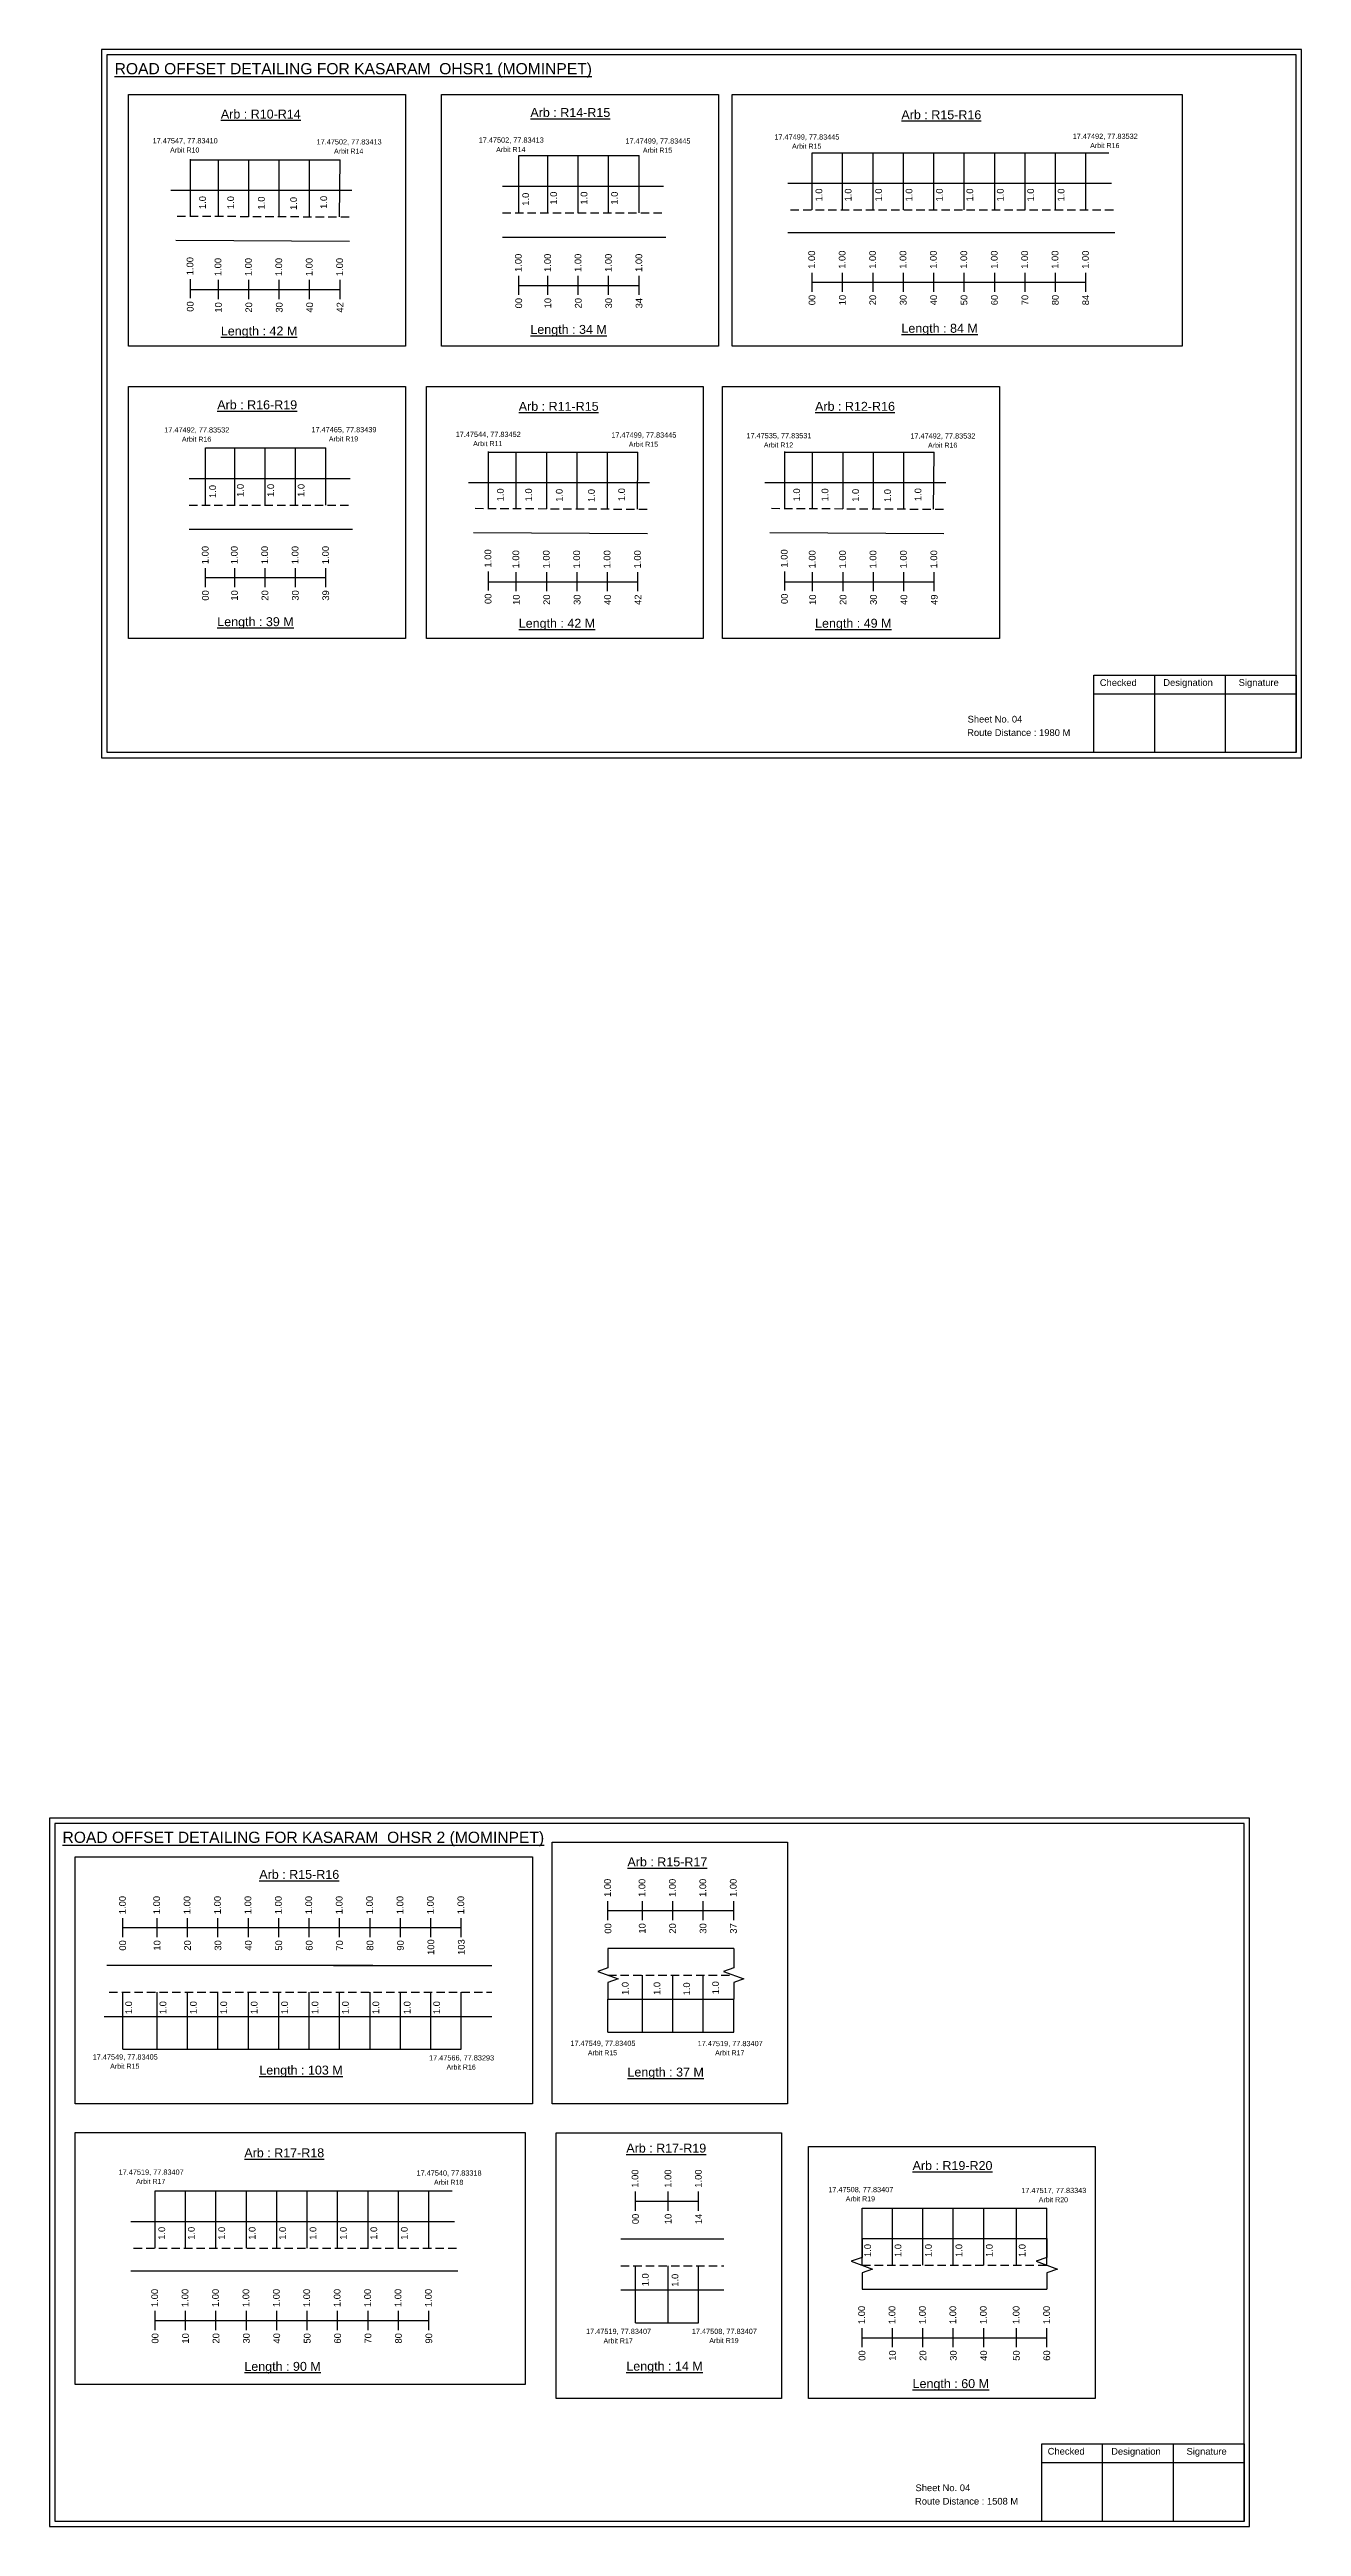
# Model space of a CAD drawing. Header units: inches. Extents: x 2512 to 6592, y 164 to 3090.
# Drawn here: x 4716 to 5275, y 164 to 1271 of the extents above; entities that cross this region are included whole.
import ezdxf

# ---------------------------------------------------------------- set-up
doc = ezdxf.new("R2010")
doc.units = ezdxf.units.IN
doc.header["$MEASUREMENT"] = 0
doc.linetypes.add('DASHED2', pattern=[0.375, 0.25, -0.125])
doc.layers.add('PDF_Geometry', color=7, linetype='Continuous')
doc.layers.add('PDF_Text', color=5, linetype='Continuous')
doc.styles.add('PDF Arial', font='arial.ttf')
doc.styles.get("Standard").update_dxf_attribs({"font": 'arial.ttf'})

msp = doc.modelspace()

# ---------------------------------------------------------------- linework, layer by layer
for p, q in [((4778.7, 1196.5), (4778.7, 1222.1)), ((4791.2, 1196.5), (4791.2, 1221.8)), ((4804.8, 1196.4), (4804.8, 1221.8)), ((4818.4, 1196.5), (4818.4, 1221.8)), ((4832, 1196.2), (4832, 1221.8)), ((4845.4, 1196.3), (4845.6, 1221.8)), ((4925.5, 1198.1), (4925.5, 1223.7)), ((4938.5, 1198.1), (4938.5, 1223.7)), ((4952.1, 1198.1), (4952.1, 1223.7)), ((4965.7, 1198.1), (4965.7, 1223.7)), ((4979.3, 1198.1), (4979.3, 1223.7)), ((5056.7, 1199.5), (5056.7, 1225)), ((5070.3, 1199.5), (5070.3, 1225)), ((5083.9, 1199.5), (5083.9, 1225)), ((5097.5, 1199.5), (5097.5, 1225)), ((5111.1, 1199.5), (5111.1, 1225)), ((5124.7, 1199.5), (5124.7, 1225)), ((5138.3, 1199.5), (5138.3, 1225)), ((5151.9, 1199.5), (5151.9, 1225)), ((5165.5, 1199.5), (5165.5, 1225)), ((5179.1, 1199.5), (5179.1, 1225)), ((4850.8, 1208.1), (4769.9, 1208.1)), ((4918.2, 1210), (4990.2, 1210)), ((5045.8, 1211.4), (5190.6, 1211.4)), ((4772.1, 1185.9), (4849.8, 1185.5)), ((4918.2, 1187.3), (4991.2, 1187.3)), ((5192, 1189.2), (5045.8, 1189.2)), ((4785.4, 1067.4), (4785.4, 1093)), ((4798.5, 1067.4), (4798.5, 1093)), ((4812.1, 1067.4), (4812.1, 1093)), ((4825.7, 1067.4), (4825.7, 1093)), ((4839.3, 1067.4), (4839.3, 1093)), ((4911.9, 1065.9), (4911.9, 1091.4)), ((4924.4, 1065.8), (4924.4, 1091.1)), ((4938, 1065.7), (4938, 1091.1)), ((4951.6, 1065.8), (4951.6, 1091.1)), ((4965.2, 1065.6), (4965.2, 1091.1)), ((4978.6, 1065.6), (4978.8, 1091.1)), ((5044.4, 1065.9), (5044.4, 1091.4)), ((5056.9, 1065.8), (5056.9, 1091.1)), ((5070.5, 1065.7), (5070.5, 1091.1)), ((5084.1, 1065.8), (5084.1, 1091.1)), ((5097.7, 1065.6), (5097.7, 1091.1)), ((5111, 1065.6), (5111.3, 1091.1)), ((4778.1, 1079.3), (4850.1, 1079.3)), ((4984, 1077.4), (4903.1, 1077.4)), ((5116.5, 1077.4), (5035.6, 1077.4)), ((4778.1, 1056.6), (4851.1, 1056.6)), ((4905.3, 1055.2), (4983, 1054.8)), ((5037.8, 1055.2), (5115.5, 1054.8)), ((5021.6, 421.9), (4965.4, 421.9)), ((4860.2, 414.3), (4741.3, 414.3)), ((4842.7, 414.3), (4913.4, 414.3)), ((4980.8, 384.5), (4980.8, 410.1)), ((4994.4, 384.5), (4994.4, 410.1)), ((5008, 384.5), (5008, 410.1)), ((4748.4, 376.9), (4748.4, 402.4)), ((4763.8, 376.9), (4763.8, 402.4)), ((4777.4, 376.9), (4777.4, 402.4)), ((4791, 376.9), (4791, 402.4)), ((4804.6, 376.9), (4804.6, 402.4)), ((4818.2, 376.9), (4818.2, 402.4)), ((4831.8, 376.9), (4831.8, 402.4)), ((4845.4, 376.9), (4845.4, 402.4)), ((4859, 376.9), (4859, 402.4)), ((4872.6, 376.9), (4872.6, 402.4)), ((4886.2, 376.9), (4886.2, 402.4)), ((4899.8, 376.9), (4899.8, 402.4)), ((4965.4, 399.3), (5021.6, 399.3)), ((4965.4, 384.5), (4965.4, 399.3)), ((5021.6, 384.5), (5021.6, 399.3)), ((4740.1, 391.6), (4913.4, 391.6)), ((4762.9, 288), (4762.9, 313.6)), ((4776.5, 288), (4776.5, 313.6)), ((4790.1, 288), (4790.1, 313.6)), ((4803.7, 288), (4803.7, 313.6)), ((4817.3, 288), (4817.3, 313.6)), ((4830.9, 288), (4830.9, 313.6)), ((4844.5, 288), (4844.5, 313.6)), ((4858.1, 288), (4858.1, 313.6)), ((4871.7, 288), (4871.7, 313.6)), ((4885.3, 288), (4885.3, 313.6)), ((4752, 299.9), (4896.8, 299.9)), ((5079, 280.4), (5079, 305.9)), ((5092.6, 280.4), (5092.6, 305.9)), ((5106.2, 280.4), (5106.2, 305.9)), ((5119.8, 280.4), (5119.8, 305.9)), ((5133.4, 280.4), (5133.4, 305.9)), ((5148, 280.4), (5148, 305.9)), ((5161.6, 280.4), (5161.6, 305.9)), ((5017.2, 292), (4971.1, 292)), ((5079, 292.3), (5161.6, 292.3)), ((4898.2, 277.7), (4752, 277.7)), ((4977.7, 254.6), (4977.7, 280.1)), ((4992.3, 254.6), (4992.3, 280.1)), ((5005.9, 254.6), (5005.9, 280.1)), ((4971.1, 269.3), (5003.3, 269.3)), ((5003.3, 269.3), (5017.2, 269.3)), ((5079, 269.6), (5161.6, 269.6))]:
    msp.add_line(p, q)
at = {"color": 5}
for p, q in [((4778.7, 1221.8), (4845.6, 1221.8)), ((4925.5, 1223.7), (4979.3, 1223.7)), ((5056.7, 1225), (5189.4, 1225)), ((4785.4, 1093), (4839.3, 1093)), ((4911.9, 1091.1), (4978.8, 1091.1)), ((5044.4, 1091.1), (5111.3, 1091.1)), ((4748.4, 376.9), (4899.8, 376.9)), ((4965.4, 384.5), (5021.6, 384.5)), ((4762.9, 313.6), (4895.7, 313.6)), ((5079, 305.9), (5161.6, 305.9)), ((4977.7, 254.6), (5005.9, 254.6))]:
    msp.add_line(p, q, dxfattribs=at)
at = {"linetype": 'DASHED2', "ltscale": 15}
for p, q in [((4772.8, 1196.7), (4851.1, 1196.3)), ((4918.2, 1198.1), (4990.7, 1198.1)), ((5047, 1199.5), (5191.4, 1199.5)), ((4778.1, 1067.4), (4850.6, 1067.4)), ((4906, 1066), (4984.3, 1065.6)), ((5038.5, 1066), (5116.8, 1065.6)), ((4965.4, 410.1), (5021.6, 410.1)), ((4742.4, 402.4), (4913.4, 402.4)), ((4753.3, 288), (4897.6, 288)), ((4971.1, 280.1), (5017.2, 280.1)), ((5079, 280.4), (5161.6, 280.4))]:
    msp.add_line(p, q, dxfattribs=at)
at = {"color": 217, "true_color": 0x93278f}
for p, q in [((4778.7, 1159.9), (4778.7, 1168.5)), ((4778.7, 1163.8), (4845.6, 1163.8)), ((4791.2, 1159.5), (4791.2, 1168.1)), ((4804.8, 1159.5), (4804.8, 1168.1)), ((4818.4, 1159.5), (4818.4, 1168.1)), ((4832, 1159.5), (4832, 1168.1)), ((4845.6, 1159.5), (4845.6, 1168.1)), ((4925.5, 1161.4), (4925.5, 1170)), ((4925.5, 1165.7), (4979.3, 1165.7)), ((4938.5, 1161.4), (4938.5, 1170)), ((4952.1, 1161.4), (4952.1, 1170)), ((4965.7, 1161.4), (4965.7, 1170)), ((4979.3, 1161.4), (4979.3, 1170)), ((5056.7, 1162.8), (5056.7, 1171.3)), ((5056.7, 1167.1), (5179.1, 1167.1)), ((5070.3, 1162.8), (5070.3, 1171.3)), ((5083.9, 1162.8), (5083.9, 1171.3)), ((5097.5, 1162.8), (5097.5, 1171.3)), ((5111.1, 1162.8), (5111.1, 1171.3)), ((5124.7, 1162.8), (5124.7, 1171.3)), ((5138.3, 1162.8), (5138.3, 1171.3)), ((5151.9, 1162.8), (5151.9, 1171.3)), ((5165.5, 1162.8), (5165.5, 1171.3)), ((5179.1, 1162.8), (5179.1, 1171.3)), ((4785.4, 1030.7), (4785.4, 1039.3)), ((4785.4, 1035), (4839.3, 1035)), ((4798.5, 1030.7), (4798.5, 1039.3)), ((4812.1, 1030.7), (4812.1, 1039.3)), ((4825.7, 1030.7), (4825.7, 1039.3)), ((4839.3, 1030.7), (4839.3, 1039.3)), ((4911.9, 1029.2), (4911.9, 1037.8)), ((4911.9, 1033.1), (4978.8, 1033.1)), ((4924.4, 1028.9), (4924.4, 1037.4)), ((4938, 1028.9), (4938, 1037.4)), ((4951.6, 1028.9), (4951.6, 1037.4)), ((4965.2, 1028.9), (4965.2, 1037.4)), ((4978.8, 1028.9), (4978.8, 1037.4)), ((5044.4, 1029.2), (5044.4, 1037.8)), ((5044.4, 1033.1), (5111.3, 1033.1)), ((5056.9, 1028.9), (5056.9, 1037.4)), ((5070.5, 1028.9), (5070.5, 1037.4)), ((5084.1, 1028.9), (5084.1, 1037.4)), ((5097.7, 1028.9), (5097.7, 1037.4)), ((5111.3, 1028.9), (5111.3, 1037.4)), ((4965.4, 434.7), (4965.4, 443.2)), ((4980.8, 434.7), (4980.8, 443.2)), ((4994.4, 434.7), (4994.4, 443.2)), ((5008, 434.7), (5008, 443.2)), ((5021.6, 434.7), (5021.6, 443.2)), ((4748.4, 427), (4748.4, 435.6)), ((4763.8, 427), (4763.8, 435.6)), ((4777.4, 427), (4777.4, 435.6)), ((4791, 427), (4791, 435.6)), ((4804.6, 427), (4804.6, 435.6)), ((4818.2, 427), (4818.2, 435.6)), ((4831.8, 427), (4831.8, 435.6)), ((4845.4, 427), (4845.4, 435.6)), ((4859, 427), (4859, 435.6)), ((4872.6, 427), (4872.6, 435.6)), ((4886.2, 427), (4886.2, 435.6)), ((4899.8, 427), (4899.8, 435.6)), ((4965.4, 438.9), (5021.6, 438.9)), ((4748.4, 431.3), (4899.8, 431.3)), ((4977.7, 304.7), (4977.7, 313.3)), ((4992.3, 304.7), (4992.3, 313.3)), ((5005.9, 304.7), (5005.9, 313.3)), ((4977.7, 309), (5005.9, 309)), ((4762.9, 251.3), (4762.9, 259.9)), ((4762.9, 255.6), (4885.3, 255.6)), ((4776.5, 251.3), (4776.5, 259.9)), ((4790.1, 251.3), (4790.1, 259.9)), ((4803.7, 251.3), (4803.7, 259.9)), ((4817.3, 251.3), (4817.3, 259.9)), ((4830.9, 251.3), (4830.9, 259.9)), ((4844.5, 251.3), (4844.5, 259.9)), ((4858.1, 251.3), (4858.1, 259.9)), ((4871.7, 251.3), (4871.7, 259.9)), ((4885.3, 251.3), (4885.3, 259.9)), ((5079, 243.7), (5079, 252.2)), ((5079, 247.9), (5161.6, 247.9)), ((5092.6, 243.7), (5092.6, 252.2)), ((5106.2, 243.7), (5106.2, 252.2)), ((5119.8, 243.7), (5119.8, 252.2)), ((5133.4, 243.7), (5133.4, 252.2)), ((5148, 243.7), (5148, 252.2)), ((5161.6, 243.7), (5161.6, 252.2))]:
    msp.add_line(p, q, dxfattribs=at)
for points in [[(4751, 1251.1), (4874.8, 1251.1), (4874.8, 1138.5), (4751, 1138.5)], [(4891, 1251.1), (5014.8, 1251.1), (5014.8, 1138.5), (4891, 1138.5)], [(5020.9, 1251.1), (5222.1, 1251.1), (5222.1, 1138.5), (5020.9, 1138.5)], [(4751, 1120.4), (4874.8, 1120.4), (4874.8, 1007.8), (4751, 1007.8)], [(4884.2, 1120.4), (5008, 1120.4), (5008, 1007.8), (4884.2, 1007.8)], [(5016.6, 1120.4), (5140.5, 1120.4), (5140.5, 1007.8), (5016.6, 1007.8)], [(4940.5, 469.5), (5045.7, 469.5), (5045.7, 352.5), (4940.5, 352.5)], [(4727.1, 463), (4931.7, 463), (4931.7, 352.5), (4727.1, 352.5)], [(4727.1, 339.7), (4928.3, 339.7), (4928.3, 227), (4727.1, 227)], [(4942.3, 339.6), (5043, 339.5), (5043, 220.7), (4942.3, 220.8)], [(5055.1, 333.4), (5183.2, 333.4), (5183.2, 220.7), (5055.1, 220.7)]]:
    msp.add_lwpolyline(points, close=True)
at = {"linetype": 'Continuous'}
for points in [[(4965.4, 421.9), (4965.4, 413.3), (4960.9, 411.7), (4969.9, 408.4), (4965.4, 406.8), (4965.4, 399.3)], [(5021.6, 421.9), (5021.6, 413.3), (5017.1, 411.7), (5026.1, 408.4), (5021.6, 406.8), (5021.6, 399.3)], [(5021.6, 421.9), (5021.6, 413.3), (5017.1, 411.7), (5026.1, 408.4), (5021.6, 406.8), (5021.6, 399.3)], [(5079, 292.3), (5079, 283.8), (5074.2, 282.1), (5083.7, 278.6), (5079, 276.9), (5079, 269.6)], [(5161.6, 292.3), (5161.6, 283.8), (5156.9, 282.1), (5166.4, 278.6), (5161.6, 276.9), (5161.6, 269.6)]]:
    msp.add_lwpolyline(points, dxfattribs=at)
at = {"layer": 'PDF_Geometry'}
for points in [[(4739, 1271.2), (4739, 954.4), (5275.5, 954.4), (5275.5, 1271.2)], [(4741.3, 1268.8), (4741.3, 956.9), (5273.1, 956.9), (5273.1, 1268.8)], [(4715.7, 480.2), (4715.7, 163.5), (5252.2, 163.5), (5252.2, 480.2)], [(4718, 477.9), (4718, 165.9), (5249.8, 165.9), (5249.8, 477.9)]]:
    msp.add_lwpolyline(points, close=True, dxfattribs=at)
at = {"layer": 'PDF_Geometry', "color": 242, "true_color": 0xcc1f26}
for points in [[(5273.1, 956.8), (5182.7, 956.8), (5182.7, 991.4), (5273.1, 991.4)], [(5249.8, 165.8), (5159.4, 165.8), (5159.4, 200.5), (5249.8, 200.5)]]:
    msp.add_lwpolyline(points, close=True, dxfattribs=at)
for points in [[(5209.7, 991.4), (5209.7, 956.8)], [(5241.4, 991.4), (5241.4, 956.8)], [(5182.7, 983), (5273.1, 983)], [(5186.4, 200.5), (5186.4, 165.8)], [(5218.1, 200.5), (5218.1, 165.8)], [(5159.4, 192.1), (5249.8, 192.1)]]:
    msp.add_lwpolyline(points, dxfattribs=at)

# ---------------------------------------------------------------- texts
at = {"color": 242, "true_color": 0xcd2027}
for s, height, p in [('%%UROAD OFFSET DETAILING FOR KASARAM  OHSR1 (MOMINPET)', 5, (4744.8, 1260.1)), ('%%UArb : R10-R14', 4, (4792.3, 1240.3)), ('%%UArb : R14-R15', 4, (4930.7, 1241)), ('%%UArb : R15-R16', 4, (5096.6, 1240)), ('%%ULength : 42 M', 4, (4792.3, 1143.3)), ('%%ULength : 34 M', 4, (4930.7, 1144)), ('%%ULength : 84 M', 4, (5096.6, 1144.5)), ('%%UArb : R16-R19', 4, (4790.7, 1110.3)), ('%%UArb : R11-R15', 4, (4925.5, 1109.6)), ('%%UArb : R12-R16', 4, (5058, 1109.6)), ('%%ULength : 39 M', 4, (4790.7, 1013.3)), ('%%ULength : 42 M', 4, (4925.5, 1012.6)), ('%%ULength : 49 M', 4, (5058, 1012.6)), ('%%UROAD OFFSET DETAILING FOR KASARAM  OHSR 2 (MOMINPET)', 5, (4721.5, 469.2)), ('%%UArb : R15-R16', 4, (4809.5, 453.1)), ('%%UArb : R15-R17', 4, (4974.1, 458.7)), ('%%ULength : 103 M', 4, (4809.5, 365.6)), ('%%ULength : 37 M', 4, (4974.1, 364.7)), ('%%UArb : R17-R18', 4, (4802.8, 328.6)), ('%%UArb : R17-R19', 4, (4973.6, 330.7)), ('%%UArb : R19-R20', 4, (5101.6, 322.9)), ('%%ULength : 90 M', 4, (4802.8, 233.1)), ('%%ULength : 14 M', 4, (4973.6, 233.2)), ('%%ULength : 60 M', 4, (5101.6, 225.4))]:
    msp.add_text(s, height=height, dxfattribs=at).set_placement(p)
at = {"color": 5}
for s, height, p in [('17.47547, 77.83410', 2.34, (4761.8, 1229.2)), ('17.47502, 77.83413', 2.34, (4835.1, 1228.7)), ('17.47502, 77.83413', 2.34, (4907.6, 1229.5)), ('17.47499, 77.83445', 2.34, (4973.2, 1229.1)), ('17.47499, 77.83445', 2.34, (5039.8, 1230.9)), ('17.47492, 77.83532', 2.34, (5173.2, 1231.2)), ('Arbit R10', 2.25, (4769.6, 1225.1)), ('Arbit R14', 2.25, (4842.9, 1224.6)), ('Arbit R14', 2.25, (4915.4, 1225.3)), ('Arbit R15', 2.25, (4981, 1225)), ('Arbit R15', 2.25, (5047.7, 1226.8)), ('Arbit R16', 2.25, (5181, 1227.1)), ('17.47492, 77.83532', 2.34, (4767, 1099.9)), ('Arbit R16', 2.25, (4774.9, 1095.8)), ('17.47465, 77.83439', 2.34, (4832.8, 1100)), ('Arbit R19', 2.25, (4840.6, 1095.9)), ('17.47544, 77.83452', 2.34, (4897.3, 1097.9)), ('17.47499, 77.83445', 2.34, (4966.9, 1097.6)), ('17.47535, 77.83531', 2.34, (5027.3, 1097.3)), ('17.47492, 77.83532', 2.34, (5100.6, 1097.2)), ('Arbit R11', 2.25, (4905.1, 1093.8)), ('Arbit R15', 2.25, (4974.7, 1093.5)), ('Arbit R12', 2.25, (5035.1, 1093.2)), ('Arbit R16', 2.25, (5108.5, 1093.1)), ('17.47549, 77.83405', 2.34, (4948.6, 378.4)), ('Arbit R15', 2.25, (4956.4, 374.2)), ('17.47519, 77.83407', 2.34, (5005.5, 378.3)), ('17.47549, 77.83405', 2.34, (4735, 372.3)), ('Arbit R15', 2.25, (4742.8, 368.2)), ('17.47566, 77.83293', 2.34, (4885.4, 371.9)), ('Arbit R16', 2.25, (4893.2, 367.8)), ('Arbit R17', 2.25, (5013.3, 374.2)), ('17.47519, 77.83407', 2.34, (4746.6, 320.8)), ('17.47540, 77.83318', 2.34, (4879.8, 320.4)), ('Arbit R17', 2.25, (4754.4, 316.7)), ('Arbit R18', 2.25, (4887.6, 316.3)), ('17.47508, 77.83407', 2.34, (5063.9, 313)), ('Arbit R19', 2.25, (5071.7, 308.9)), ('17.47517, 77.83343', 2.34, (5150.2, 312.6)), ('Arbit R20', 2.25, (5158, 308.5)), ('17.47519, 77.83407', 2.34, (4955.6, 249.6)), ('Arbit R17', 2.25, (4963.4, 245.4)), ('17.47508, 77.83407', 2.34, (5002.9, 249.6)), ('Arbit R19', 2.25, (5010.7, 245.5))]:
    msp.add_text(s, height=height, dxfattribs=at).set_placement(p)
for p in [(4942.6, 1201.8), (4956.2, 1201.8), (4969.8, 1201.8), (5061.2, 1203.2), (5074.3, 1203.2), (5087.9, 1203.2), (5101.5, 1203.2), (5115.1, 1203.2), (5128.7, 1203.2), (5142.3, 1203.2), (5155.9, 1203.2), (5169.5, 1203.2), (4785.6, 1199.8), (4798.2, 1199.8), (4811.9, 1199.6), (4826.3, 1199.4), (4839.8, 1199.9), (4930.1, 1201.3), (4790.1, 1070.6), (4802.5, 1071.1), (4816.1, 1071.1), (4829.7, 1071.1), (4918.8, 1069.1), (4931.4, 1069.1), (4945.1, 1068.9), (4959.5, 1068.8), (4973, 1069.2), (5051.3, 1069.1), (5063.9, 1069.1), (5077.6, 1068.9), (5091.9, 1068.8), (5105.5, 1069.2), (4974.6, 401.2), (4988.8, 401.2), (5002.1, 401), (5015, 401.5), (4752.6, 392.6), (4767.9, 392.6), (4781.5, 392.6), (4795.1, 392.6), (4808.7, 392.6), (4822.3, 392.6), (4835.9, 392.6), (4849.5, 392.6), (4863.1, 392.6), (4877.1, 392.6), (4890.3, 392.6), (4767.4, 291.7), (4780.6, 291.7), (4794.2, 291.7), (4807.8, 291.7), (4821.4, 291.7), (4835, 291.7), (4848.6, 291.7), (4862.2, 291.7), (4875.8, 291.7), (5083, 284), (5096.6, 284), (5110.2, 284), (5123.8, 284), (5137.4, 284), (5152.1, 284), (4983.6, 270.9), (4996.9, 270.7)]:
    msp.add_text('1.0', height=3, rotation=90).set_placement(p)
at = {"color": 217, "true_color": 0x93278f}
for s, p in [('1.00', (4780, 1170.2)), ('1.00', (4792.5, 1169.8)), ('1.00', (4806.1, 1169.8)), ('1.00', (4819.7, 1169.8)), ('1.00', (4833.3, 1169.8)), ('1.00', (4846.9, 1169.8)), ('1.00', (4926.8, 1171.7)), ('1.00', (4939.9, 1171.7)), ('1.00', (4953.5, 1171.7)), ('1.00', (4967.1, 1171.7)), ('1.00', (4980.7, 1171.7)), ('1.00', (5058, 1173.1)), ('1.00', (5071.6, 1173.1)), ('1.00', (5085.2, 1173.1)), ('1.00', (5098.8, 1173.1)), ('1.00', (5112.4, 1173.1)), ('1.00', (5126, 1173.1)), ('1.00', (5139.6, 1173.1)), ('1.00', (5153.2, 1173.1)), ('1.00', (5166.8, 1173.1)), ('1.00', (5180.4, 1173.1)), ('00', (4780.1, 1153.9)), ('10', (4792.7, 1153.5)), ('20', (4806.3, 1153.5)), ('30', (4819.9, 1153.5)), ('40', (4833.5, 1153.5)), ('42', (4847.1, 1153.5)), ('00', (4927, 1155.4)), ('10', (4940, 1155.4)), ('20', (4953.6, 1155.4)), ('30', (4967.2, 1155.4)), ('34', (4980.8, 1155.4)), ('00', (5058.1, 1156.8)), ('10', (5071.7, 1156.8)), ('20', (5085.3, 1156.8)), ('30', (5098.9, 1156.8)), ('40', (5112.5, 1156.8)), ('50', (5126.1, 1156.8)), ('60', (5139.7, 1156.8)), ('70', (5153.3, 1156.8)), ('80', (5166.9, 1156.8)), ('84', (5180.5, 1156.8)), ('1.00', (4786.8, 1041)), ('1.00', (4799.8, 1041)), ('1.00', (4813.4, 1041)), ('1.00', (4827, 1041)), ('1.00', (4840.6, 1041)), ('1.00', (4913.2, 1039.5)), ('1.00', (4925.7, 1039.1)), ('1.00', (4939.3, 1039.1)), ('1.00', (4952.9, 1039.1)), ('1.00', (4966.5, 1039.1)), ('1.00', (4980.1, 1039.1)), ('1.00', (5045.7, 1039.5)), ('1.00', (5058.2, 1039.1)), ('1.00', (5071.8, 1039.1)), ('1.00', (5085.4, 1039.1)), ('1.00', (5099, 1039.1)), ('1.00', (5112.6, 1039.1)), ('00', (4786.9, 1024.7)), ('10', (4799.9, 1024.7)), ('20', (4813.5, 1024.7)), ('30', (4827.1, 1024.7)), ('39', (4840.7, 1024.7)), ('00', (4913.3, 1023.2)), ('10', (4925.9, 1022.8)), ('20', (4939.5, 1022.8)), ('30', (4953.1, 1022.8)), ('40', (4966.7, 1022.8)), ('42', (4980.3, 1022.8)), ('00', (5045.8, 1023.2)), ('10', (5058.4, 1022.8)), ('20', (5072, 1022.8)), ('30', (5085.6, 1022.8)), ('40', (5099.2, 1022.8)), ('49', (5112.8, 1022.8)), ('1.00', (4749.8, 437.3)), ('1.00', (4765.1, 437.3)), ('1.00', (4778.7, 437.3)), ('1.00', (4792.3, 437.3)), ('1.00', (4805.9, 437.3)), ('1.00', (4819.5, 437.3)), ('1.00', (4833.1, 437.3)), ('1.00', (4846.7, 437.3)), ('1.00', (4860.3, 437.3)), ('1.00', (4873.9, 437.3)), ('1.00', (4887.5, 437.3)), ('1.00', (4901.1, 437.3)), ('1.00', (4966.7, 445)), ('1.00', (4982.1, 445)), ('1.00', (4995.7, 445)), ('1.00', (5009.3, 445)), ('1.00', (5022.9, 445)), ('00', (4966.9, 428.6)), ('10', (4982.2, 428.6)), ('20', (4995.8, 428.6)), ('30', (5009.4, 428.6)), ('37', (5023, 428.6)), ('00', (4749.9, 421)), ('10', (4765.3, 421)), ('20', (4778.9, 421)), ('30', (4792.5, 421)), ('40', (4806.1, 421)), ('50', (4819.7, 421)), ('60', (4833.3, 421)), ('70', (4846.9, 421)), ('80', (4860.5, 421)), ('90', (4874.1, 421)), ('100', (4887.7, 419.1)), ('103', (4901.3, 419.1)), ('1.00', (4979, 315)), ('1.00', (4993.7, 315)), ('1.00', (5007.3, 315)), ('00', (4979.2, 298.7)), ('10', (4993.8, 298.7)), ('14', (5007.4, 298.7)), ('1.00', (4764.2, 261.6)), ('1.00', (4777.8, 261.6)), ('1.00', (4791.4, 261.6)), ('1.00', (4805, 261.6)), ('1.00', (4818.6, 261.6)), ('1.00', (4832.2, 261.6)), ('1.00', (4845.8, 261.6)), ('1.00', (4859.4, 261.6)), ('1.00', (4873, 261.6)), ('1.00', (4886.6, 261.6)), ('1.00', (5080.3, 254)), ('1.00', (5093.9, 254)), ('1.00', (5107.5, 254)), ('1.00', (5121.1, 254)), ('1.00', (5134.7, 254)), ('1.00', (5149.4, 254)), ('1.00', (5163, 254)), ('00', (4764.4, 245.3)), ('10', (4778, 245.3)), ('20', (4791.6, 245.3)), ('30', (4805.2, 245.3)), ('40', (4818.8, 245.3)), ('50', (4832.4, 245.3)), ('60', (4846, 245.3)), ('70', (4859.6, 245.3)), ('80', (4873.2, 245.3)), ('90', (4886.8, 245.3)), ('00', (5080.5, 237.6)), ('10', (5094.1, 237.6)), ('20', (5107.7, 237.6)), ('30', (5121.3, 237.6)), ('40', (5134.9, 237.6)), ('50', (5149.5, 237.6)), ('60', (5163.1, 237.6))]:
    msp.add_text(s, height=3, rotation=90, dxfattribs=at).set_placement(p)
for s, p in [('Sheet No. 04', (5126.2, 970.2)), ('Route Distance : 1980 M', (5126, 964.2)), ('Sheet No. 04', (5102.9, 179.3)), ('Route Distance : 1508 M', (5102.7, 173.3))]:
    msp.add_text(s, height=3).set_placement(p)
at = {"layer": 'PDF_Text', "color": 7, "attachment_point": 7, "style": 'PDF Arial'}
for s, insert, char_height in [('Checked', (5185.3, 986.5), 3), ('Designation', (5213.7, 985.7), 3.001), ('Signature', (5247.4, 985.7), 3), ('Checked', (5162, 195.6), 3), ('Designation', (5190.4, 194.7), 3.001), ('Signature', (5224.1, 194.7), 3)]:
    msp.add_mtext(s, dxfattribs=dict(at, insert=insert, char_height=char_height))

doc.saveas('drawing.dxf')
